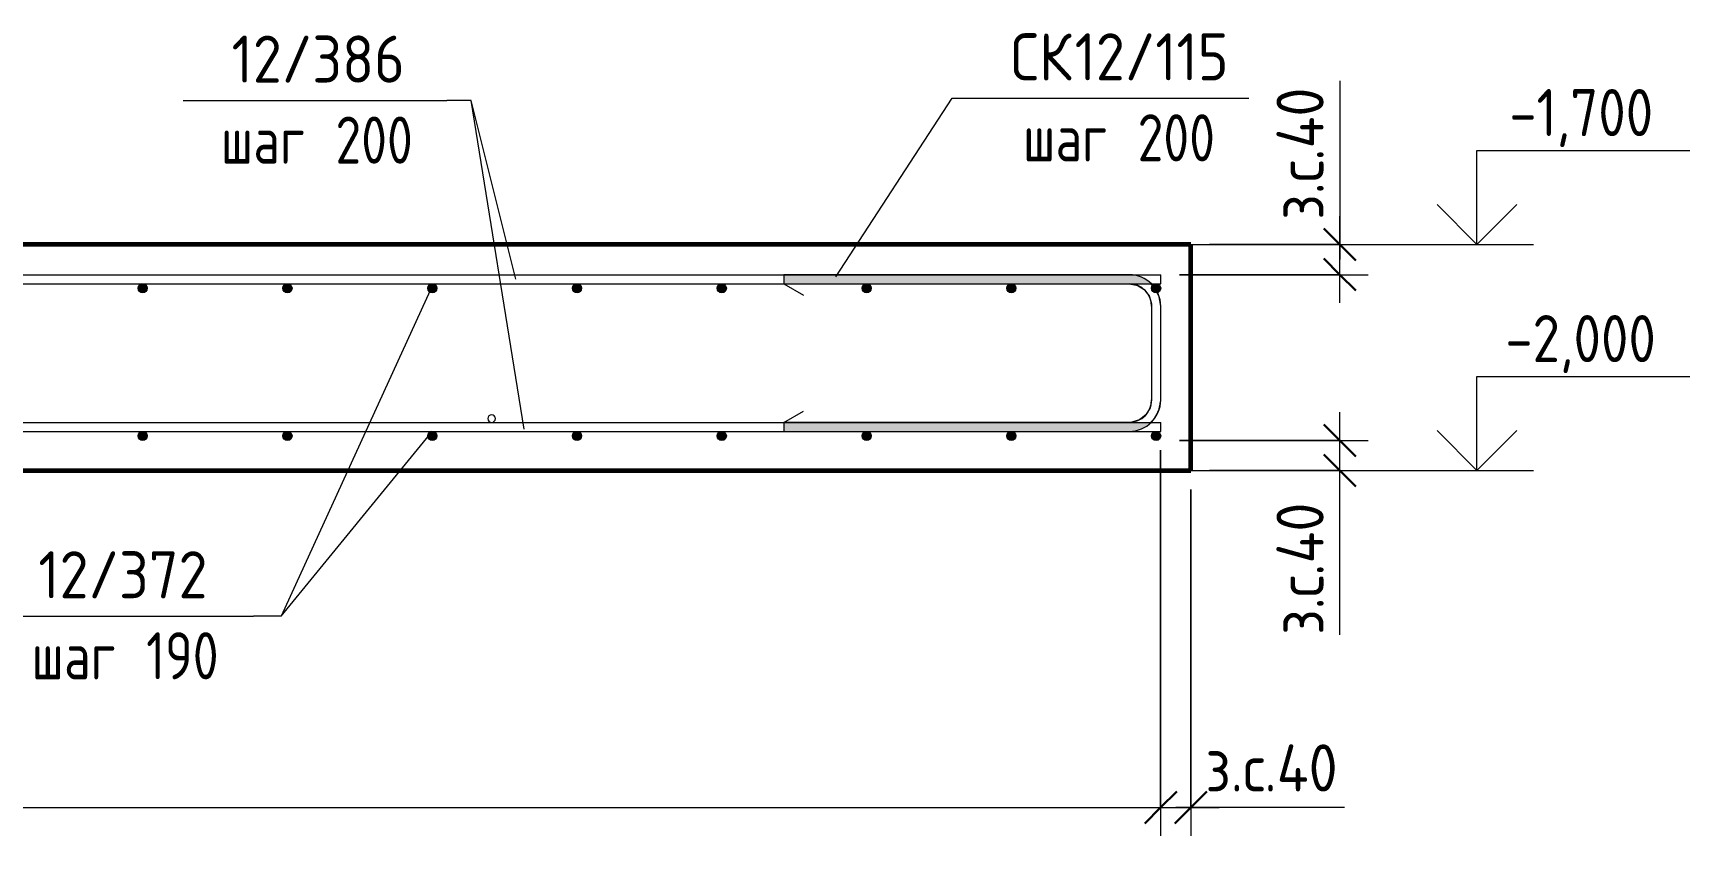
# Model space of a CAD drawing. Header units: millimetres. Extents: x 56549 to 83419, y -3049 to 32998.
# Drawn here: x 73057 to 75255, y -2485 to -1419 of the extents above; entities that cross this region are included whole.
import ezdxf

# ---------------------------------------------------------------- set-up
doc = ezdxf.new("R2010")
doc.units = ezdxf.units.MM
for name, color, linetype, lineweight in [('AA_Dim', 7, 'Continuous', 9), ('AA_Dim-25', 7, 'Continuous', 9), ('AA_Linii', 7, 'Continuous', 9), ('AA_Oformlenie', 7, 'Continuous', 9), ('AA_Vinoska', 7, 'Continuous', 9), ('AA_Visotnaya otmetka', 7, 'Continuous', 9), ('KR_Armatura', 7, 'Continuous', 20), ('KR_Armatura_Tonkie', 7, 'Continuous', 20), ('KR_Fundament', 7, 'Continuous', 20)]:
    doc.layers.add(name, color=color, linetype=linetype, lineweight=lineweight)
doc.styles.add('ISOCPEUR_5', font='isocpeur.TTF', dxfattribs={"width": 0.9, "height": 62.5})
doc.styles.add('ISOCPEUR_6', font='isocpeur.TTF', dxfattribs={"width": 0.8, "height": 62.5})
doc.styles.add('ISOCPEUR_7', font='isocpeur.TTF', dxfattribs={"width": 0.85, "height": 62.5})
doc.dimstyles.new('00_Точн_3_знака__прозр__2', dxfattribs={"dimscale": 304.8, "dimtxt": 62.672186, "dimasz": 0.139436, "dimexe": 0.123031, "dimexo": 0.082021, "dimgap": 0.008202, "dimtad": 1, "dimdec": 3, "dimrnd": 0.001, "dimdsep": 46, "dimtxsty": 'ISOCPEUR_5', "dimblk1": 'OBLIQUE', "dimblk2": 'OBLIQUE', "dimsah": 1, "dimcen": 0.09, "dimdle": 0.123031, "dimazin": 0, "dimtfac": 1, "dimtdec": 4, "dimtix": 1, "dimtmove": 1, "dimatfit": 3, "dimfxl": 1, "dimtvp": 1, "dimtolj": 1, "dimtzin": 0, "dimlwd": 18, "dimlwe": 18, "dimarcsym": 2})
doc.dimstyles.new('00_Точн_3_знака__прозр__3', dxfattribs={"dimscale": 304.8, "dimtxt": 62.672186, "dimasz": 0.139436, "dimexe": 0.123031, "dimexo": 0.082021, "dimgap": 0.008202, "dimtad": 1, "dimdec": 3, "dimrnd": 0.001, "dimdsep": 46, "dimtxsty": 'ISOCPEUR_5', "dimblk1": 'OBLIQUE', "dimblk2": 'OBLIQUE', "dimsah": 1, "dimcen": 0.09, "dimdle": 0.123031, "dimazin": 0, "dimtfac": 1, "dimtdec": 4, "dimtix": 1, "dimtmove": 0, "dimatfit": 3, "dimfxl": 1, "dimtvp": 1, "dimtolj": 1, "dimtzin": 0, "dimlwd": 18, "dimlwe": 18, "dimarcsym": 2})

# ---------------------------------------------------------------- blocks, each defined once
blk = doc.blocks.new('261_Лягушка _НесАрм_РабПлоск_ - 10 А240-3717175-Сечение 4')
at = {"layer": 'KR_Armatura_Tonkie'}
for start, end in [(90, 270), (270, 90)]:
    blk.add_arc((-28578, -1931), 5, start, end, dxfattribs=at)
blk = doc.blocks.new('350_Стержень П торец СК-СГ _НесАрм_РабПлоск_ - 350_Стержень П торец СК-СГ _НесАрм_РабПлоск_-3742660-Сечение 4')
at = {"layer": 'KR_Armatura_Tonkie'}
for p, q in [((-27732, -1740), (-28190, -1740)), ((-28190, -1752), (-27732, -1752)), ((-28190, -1752), (-28164, -1767)), ((-27732, -1752), (-27722.5, -1753.7)), ((-27720, -1754.8), (-27713.8, -1758.5)), ((-27711.6, -1760.1), (-27705.7, -1767.7)), ((-27705, -1769.5), (-27702.7, -1777)), ((-27702, -1782), (-27702, -1906)), ((-27690, -1906), (-27690, -1782)), ((-27702, -1906), (-27703.7, -1915.5)), ((-28190, -1936), (-28164, -1921)), ((-27719.5, -1933), (-27727, -1935.3)), ((-27710.1, -1926.4), (-27717.7, -1932.3)), ((-27704.8, -1918), (-27708.7, -1924.5)), ((-27732, -1936), (-28190, -1936)), ((-28190, -1948), (-27732, -1948))]:
    blk.add_line(p, q, dxfattribs=at)
at = {"layer": 'KR_Armatura_Tonkie', "flags": 128}
for points in [[(-27696.9, -1759.3), (-27697.7, -1757.8), (-27699.7, -1755.7)], [(-27691.8, -1770.2), (-27692, -1769.3), (-27693.3, -1766.6)], [(-27690.6, -1910.4), (-27690, -1907.5), (-27690, -1906)], [(-27700.3, -1933.1), (-27698.6, -1931.4), (-27697.5, -1929.4)], [(-27693.9, -1922.7), (-27692.5, -1920.1), (-27692.2, -1918.6)]]:
    blk.add_lwpolyline(points, dxfattribs=at)
blk = doc.blocks.new('350_Стержень П торец СК-СГ _НесАрм_РабПлоск_ - 350_Стержень П торец СК-СГ _НесАрм_РабПлоск_-V7-Сечение 4')
at = {"layer": 'KR_Armatura_Tonkie'}
for p, q in [((-27732, -1740), (-28190, -1740)), ((-28190, -1752), (-27732, -1752)), ((-28190, -1752), (-28164, -1767)), ((-27702, -1782), (-27702, -1906)), ((-27690, -1906), (-27690, -1782)), ((-28190, -1936), (-28164, -1921)), ((-27732, -1936), (-28190, -1936)), ((-28190, -1948), (-27732, -1948))]:
    blk.add_line(p, q, dxfattribs=at)
at = {"layer": 'KR_Armatura_Tonkie', "flags": 128}
for points in [[(-27732, -1752), (-27721.3, -1754), (-27712.1, -1759.6), (-27705.4, -1768.1), (-27702.2, -1778.5), (-27702, -1782)], [(-27690, -1782), (-27692, -1769.3), (-27697.7, -1757.8), (-27703.3, -1752)], [(-27702, -1906), (-27704, -1916.7), (-27709.6, -1925.9), (-27718.1, -1932.6), (-27728.5, -1935.8), (-27732, -1936)], [(-27703.3, -1936), (-27698.6, -1931.4), (-27692.5, -1920.1), (-27690, -1907.5), (-27690, -1906)]]:
    blk.add_lwpolyline(points, dxfattribs=at)
blk = doc.blocks.new('042_М_Арматуры - Диам длина поз _ Шаг-2260295-Сечение 4')
at = {"layer": 'AA_Vinoska'}
blk.add_line((-31828.8, -805.2), (-31478.8, -805.2), dxfattribs=at)
blk = doc.blocks.new('DIMBLOCK59-Сечение 4')
at = {"layer": 'AA_Dim-25', "lineweight": 18}
for p, q in [((74790.7, -2037.5), (74790.7, -1922.5)), ((74578, -1960), (74828.2, -1960)), ((74790.7, -1960), (74578, -1960)), ((74618, -2000), (74828.2, -2000)), ((74790.7, -2000), (74618, -2000)), ((74790.7, -2008.5), (74790.7, -1980)), ((74790.7, -2218), (74790.7, -2008.5))]:
    blk.add_line(p, q, dxfattribs=at)
at = {"layer": 'AA_Dim-25', "lineweight": 30}
for p, q in [((74790.7, -1960), (74769.4, -1938.7)), ((74790.7, -2000), (74769.4, -1978.7)), ((74790.7, -1960), (74811.9, -1981.2)), ((74790.7, -2000), (74811.9, -2021.2))]:
    blk.add_line(p, q, dxfattribs=at)
at = {"layer": 'AA_Dim-25', "color": 0, "lineweight": 18, "insert": (74706.8, -2218), "char_height": 62.5, "width": 221.363, "attachment_point": 1, "rotation": 90, "line_spacing_factor": 1.135194, "style": 'ISOCPEUR_5'}
blk.add_mtext('з.с.40', dxfattribs=at)
blk = doc.blocks.new('_Oblique')
at = {"color": 0, "linetype": 'ByBlock', "lineweight": -2}
blk.add_line((-0.5, -0.5), (0.5, 0.5), dxfattribs=at)
blk = doc.blocks.new('DIMBLOCK60-Сечение 4')
at = {"layer": 'AA_Dim-25', "lineweight": 18}
for p, q in [((74790.7, -1482.6), (74790.7, -1692.1)), ((74790.7, -1777.5), (74790.7, -1662.5)), ((74790.7, -1692.1), (74790.7, -1720)), ((74618, -1700), (74828.2, -1700)), ((74790.7, -1700), (74618, -1700)), ((74578, -1740), (74828.2, -1740)), ((74790.7, -1740), (74578, -1740))]:
    blk.add_line(p, q, dxfattribs=at)
at = {"layer": 'AA_Dim-25', "lineweight": 30}
for p, q in [((74790.7, -1700), (74769.4, -1678.7)), ((74790.7, -1700), (74811.9, -1721.2)), ((74790.7, -1740), (74769.4, -1718.7)), ((74790.7, -1740), (74811.9, -1761.2))]:
    blk.add_line(p, q, dxfattribs=at)
at = {"layer": 'AA_Dim-25', "color": 0, "lineweight": 18, "insert": (74706.8, -1667.1), "char_height": 62.5, "width": 221.363, "attachment_point": 1, "rotation": 90, "line_spacing_factor": 1.135194, "style": 'ISOCPEUR_5'}
blk.add_mtext('з.с.40', dxfattribs=at)
blk = doc.blocks.new('DIMBLOCK65-Сечение 4')
at = {"layer": 'AA_Dim-25', "lineweight": 18}
for p, q in [((74553, -1973), (74553, -2484.9)), ((74553, -2447.4), (74553, -1973)), ((71098, -2442.3), (71098, -2484.9)), ((71098, -2447.4), (71098, -2442.3)), ((71098, -2447.4), (74553, -2447.4))]:
    blk.add_line(p, q, dxfattribs=at)
at = {"layer": 'AA_Dim-25', "lineweight": 30}
for p, q in [((71098, -2447.4), (71119.3, -2426.1)), ((74553, -2447.4), (74574.3, -2426.1)), ((71098, -2447.4), (71076.8, -2468.6)), ((74553, -2447.4), (74531.8, -2468.6))]:
    blk.add_line(p, q, dxfattribs=at)
at = {"layer": 'AA_Dim-25', "color": 0, "lineweight": 18, "insert": (72745.1, -2363.4), "char_height": 62.5, "width": 192.983, "attachment_point": 1, "line_spacing_factor": 1.135194, "style": 'ISOCPEUR_5'}
blk.add_mtext('3455', dxfattribs=at)
blk = doc.blocks.new('DIMBLOCK66-Сечение 4')
at = {"layer": 'AA_Dim-25', "lineweight": 18}
for p, q in [((74553, -1973), (74553, -2484.9)), ((74553, -2447.4), (74553, -1973)), ((74593, -2025), (74593, -2484.9)), ((74593, -2447.4), (74593, -2025)), ((74553, -2447.4), (74630.5, -2447.4)), ((74587.4, -2447.4), (74573, -2447.4)), ((74796.8, -2447.4), (74587.4, -2447.4))]:
    blk.add_line(p, q, dxfattribs=at)
at = {"layer": 'AA_Dim-25', "lineweight": 30}
for p, q in [((74553, -2447.4), (74574.3, -2426.1)), ((74593, -2447.4), (74614.3, -2426.1)), ((74553, -2447.4), (74531.8, -2468.6)), ((74593, -2447.4), (74571.8, -2468.6))]:
    blk.add_line(p, q, dxfattribs=at)
at = {"layer": 'AA_Dim-25', "color": 0, "lineweight": 18, "insert": (74612.4, -2363.4), "char_height": 62.5, "width": 221.363, "attachment_point": 1, "line_spacing_factor": 1.135194, "style": 'ISOCPEUR_5'}
blk.add_mtext('з.с.40', dxfattribs=at)
blk = doc.blocks.new('Высотные отметки - Стрелка вверх-400292-Сечение 4')
at = {"layer": 'AA_Vinoska'}
for p, q in [((-27270.2, -1575), (-26987.7, -1575)), ((-27270.2, -1700), (-27270.2, -1575)), ((-27270.2, -1700), (-27323.2, -1647)), ((-27270.2, -1700), (-27217.1, -1647)), ((-27345.2, -1700), (-27195.2, -1700))]:
    blk.add_line(p, q, dxfattribs=at)

msp = doc.modelspace()

# ---------------------------------------------------------------- hatches: boundary and pattern name
at = {"layer": 'AA_Oformlenie'}
h = msp.add_hatch(color=250, dxfattribs=at)
h.paths.add_polyline_path([(74053.0356, -1948), (74513.0063, -1947.7956), (74522.4227, -1946.4973), (74532.3791, -1942.3257), (74541.0825, -1935.5262), (74547.7183, -1926.5964), (74551.6851, -1916.6757), (74551.4589, -1917.2219), (74547.245, -1927.2132), (74540.3411, -1936), (74053.0356, -1936.2044), (74053.0356, -1947.7956)])
h.paths.add_polyline_path([(74553.0356, -1782), (74552.8311, -1780.2508), (74551.4095, -1770.4973), (74547.3049, -1760.7325), (74540.1931, -1751.7848), (74531.846, -1745.4814), (74521.8145, -1741.3932), (74511.0356, -1740), (74053.0356, -1740.2044), (74053.0356, -1752), (74540.6591, -1752.244), (74540.7915, -1752.3764), (74547.4349, -1761.0635), (74551.6111, -1771.1804), (74553.0246, -1781.9169)])
at = {"layer": 'KR_Armatura'}
h = msp.add_hatch(color=256, dxfattribs=at)
edge = h.paths.add_edge_path()
edge.add_arc((73201.9856, -1758), 6, 0, 360)
for points in [[(73198.9856, -1763.1962), (73204.9856, -1763.1962), (73207.9856, -1758), (73204.9856, -1752.8038), (73198.9856, -1752.8038), (73195.9856, -1758)], [(73391.1356, -1763.1962), (73397.1356, -1763.1962), (73400.1356, -1758), (73397.1356, -1752.8038), (73391.1356, -1752.8038), (73388.1356, -1758)], [(73583.2856, -1763.1962), (73589.2856, -1763.1962), (73592.2856, -1758), (73589.2856, -1752.8038), (73583.2856, -1752.8038), (73580.2856, -1758)], [(73775.4356, -1763.1962), (73781.4356, -1763.1962), (73784.4356, -1758), (73781.4356, -1752.8038), (73775.4356, -1752.8038), (73772.4356, -1758)], [(73967.5856, -1763.1962), (73973.5856, -1763.1962), (73976.5856, -1758), (73973.5856, -1752.8038), (73967.5856, -1752.8038), (73964.5856, -1758)], [(74162.9389, -1763.1962), (74165.7356, -1763.1962), (74168.7356, -1758), (74165.7356, -1752.8038), (74159.7356, -1752.8038), (74156.7356, -1758), (74159.7356, -1763.1962)], [(74357.8856, -1763.1962), (74360.8856, -1758), (74357.8856, -1752.8038), (74351.8856, -1752.8038), (74348.8856, -1758), (74351.8856, -1763.1962)], [(74546.7147, -1763.1962), (74550.0356, -1763.1962), (74553.0356, -1758), (74550.0356, -1752.8038), (74544.0356, -1752.8038), (74541.0356, -1758), (74544.0356, -1763.1962)], [(73204.9856, -1959.1962), (73207.9856, -1954), (73204.9856, -1948.8038), (73198.9856, -1948.8038), (73195.9856, -1954), (73198.9856, -1959.1962)], [(73397.1356, -1959.1962), (73400.1356, -1954), (73397.1356, -1948.8038), (73391.1356, -1948.8038), (73388.1356, -1954), (73391.1356, -1959.1962)], [(73589.2856, -1959.1962), (73592.2856, -1954), (73589.2856, -1948.8038), (73583.2856, -1948.8038), (73580.2856, -1954), (73583.2856, -1959.1962)], [(73781.4356, -1959.1962), (73784.4356, -1954), (73781.4356, -1948.8038), (73775.4356, -1948.8038), (73772.4356, -1954), (73775.4356, -1959.1962)], [(73973.5856, -1959.1962), (73976.5856, -1954), (73973.5856, -1948.8038), (73967.5856, -1948.8038), (73964.5856, -1954), (73967.5856, -1959.1962)], [(74165.7356, -1959.1962), (74168.7356, -1954), (74165.7356, -1948.8038), (74159.7356, -1948.8038), (74156.7356, -1954), (74159.7356, -1959.1962)], [(74357.8856, -1959.1962), (74360.8856, -1954), (74357.8856, -1948.8038), (74351.8856, -1948.8038), (74348.8856, -1954), (74351.8856, -1959.1962)], [(74550.0356, -1959.1962), (74553.0356, -1954), (74550.0356, -1948.8038), (74544.0356, -1948.8038), (74541.0356, -1954), (74544.0356, -1959.1962)]]:
    msp.add_hatch(color=256, dxfattribs=at).paths.add_polyline_path(points)
h = msp.add_hatch(color=256, dxfattribs=at)
edge = h.paths.add_edge_path()
edge.add_arc((73394.1356, -1758), 6, 0, 360)
h = msp.add_hatch(color=256, dxfattribs=at)
edge = h.paths.add_edge_path()
edge.add_arc((73586.2856, -1758), 6, 0, 360)
h = msp.add_hatch(color=256, dxfattribs=at)
edge = h.paths.add_edge_path()
edge.add_arc((73778.4356, -1758), 6, 0, 360)
h = msp.add_hatch(color=256, dxfattribs=at)
edge = h.paths.add_edge_path()
edge.add_arc((73970.5856, -1758), 6, 0, 360)
h = msp.add_hatch(color=256, dxfattribs=at)
edge = h.paths.add_edge_path()
edge.add_arc((74162.7356, -1758), 6, 0, 360)
h = msp.add_hatch(color=256, dxfattribs=at)
edge = h.paths.add_edge_path()
edge.add_arc((74354.8856, -1758), 6, 0, 360)
h = msp.add_hatch(color=256, dxfattribs=at)
edge = h.paths.add_edge_path()
edge.add_arc((74547.0356, -1758), 6, 0, 360)
h = msp.add_hatch(color=256, dxfattribs=at)
edge = h.paths.add_edge_path()
edge.add_arc((73201.9856, -1954), 6, 0, 360)
h = msp.add_hatch(color=256, dxfattribs=at)
edge = h.paths.add_edge_path()
edge.add_arc((73394.1356, -1954), 6, 0, 360)
h = msp.add_hatch(color=256, dxfattribs=at)
edge = h.paths.add_edge_path()
edge.add_arc((73586.2856, -1954), 6, 0, 360)
h = msp.add_hatch(color=256, dxfattribs=at)
edge = h.paths.add_edge_path()
edge.add_arc((73778.4356, -1954), 6, 0, 360)
h = msp.add_hatch(color=256, dxfattribs=at)
edge = h.paths.add_edge_path()
edge.add_arc((73970.5856, -1954), 6, 0, 360)
h = msp.add_hatch(color=256, dxfattribs=at)
edge = h.paths.add_edge_path()
edge.add_arc((74162.7356, -1954), 6, 0, 360)
h = msp.add_hatch(color=256, dxfattribs=at)
edge = h.paths.add_edge_path()
edge.add_arc((74354.8856, -1954), 6, 0, 360)
h = msp.add_hatch(color=256, dxfattribs=at)
edge = h.paths.add_edge_path()
edge.add_arc((74547.0356, -1954), 6, 0, 360)

# ---------------------------------------------------------------- linework, layer by layer
at = {"layer": 'AA_Linii'}
for p, q in [((74053.0356, -1740), (74053.0356, -1752)), ((74511.2319, -1740), (74053.0356, -1740)), ((74053.0356, -1752), (74511.0356, -1752)), ((74541.0356, -1782), (74541.0356, -1906)), ((74553.0356, -1906.4178), (74553.0356, -1781.8037)), ((74511.0356, -1936), (74053.0356, -1936)), ((74053.0356, -1936), (74053.0356, -1948)), ((74053.0356, -1948), (74511.4534, -1948))]:
    msp.add_line(p, q, dxfattribs=at)
for centre, radius, start, end in [((74511.0356, -1782), 30, 0, 90), ((74511.2319, -1781.8037), 41.8037, 0, 90), ((74511.0356, -1906), 30, 270, 360), ((74511.4534, -1906.4178), 41.5822, 270, 360)]:
    msp.add_arc(centre, radius, start, end, dxfattribs=at)
at = {"layer": 'AA_Vinoska'}
for p, q in [((73637.8449, -1508.8885), (73605.5355, -1508.8885)), ((73638.0376, -1508.8885), (73605.5355, -1508.8885)), ((73708.2757, -1945.0312), (73637.8449, -1508.8885)), ((73697.3061, -1745.9625), (73638.0376, -1508.8885)), ((74121.8426, -1742.9313), (74276.1959, -1505.8573)), ((74276.1959, -1505.8573), (74320.1693, -1505.8573)), ((73583.6492, -1761.0312), (73385.5369, -2193.3441)), ((73586.0914, -1947.7414), (73385.3433, -2193.3441)), ((73385.5369, -2193.3441), (73349.0174, -2193.3441)), ((73385.3433, -2193.3441), (73349.0174, -2193.3441))]:
    msp.add_line(p, q, dxfattribs=at)
at = {"layer": 'AA_Visotnaya otmetka'}
for p, q in [((74514.7551, -1700), (74852.4893, -1700)), ((74852.4893, -1700), (74972.8698, -1700)), ((74494.6917, -2000), (74899.3039, -2000)), ((74899.3039, -2000), (74972.8698, -2000))]:
    msp.add_line(p, q, dxfattribs=at)
at = {"layer": 'KR_Armatura'}
for p, q in [((73198.9856, -1752.8038), (73195.9856, -1758)), ((73195.9856, -1758), (73198.9856, -1763.1962)), ((73204.9856, -1752.8038), (73198.9856, -1752.8038)), ((73207.9856, -1758), (73204.9856, -1752.8038)), ((73204.9856, -1763.1962), (73207.9856, -1758)), ((73391.1356, -1752.8038), (73388.1356, -1758)), ((73388.1356, -1758), (73391.1356, -1763.1962)), ((73397.1356, -1752.8038), (73391.1356, -1752.8038)), ((73400.1356, -1758), (73397.1356, -1752.8038)), ((73397.1356, -1763.1962), (73400.1356, -1758)), ((73583.2856, -1752.8038), (73580.2856, -1758)), ((73580.2856, -1758), (73583.2856, -1763.1962)), ((73589.2856, -1752.8038), (73583.2856, -1752.8038)), ((73592.2856, -1758), (73589.2856, -1752.8038)), ((73589.2856, -1763.1962), (73592.2856, -1758)), ((73775.4356, -1752.8038), (73772.4356, -1758)), ((73772.4356, -1758), (73775.4356, -1763.1962)), ((73781.4356, -1752.8038), (73775.4356, -1752.8038)), ((73784.4356, -1758), (73781.4356, -1752.8038)), ((73781.4356, -1763.1962), (73784.4356, -1758)), ((73967.5856, -1752.8038), (73964.5856, -1758)), ((73964.5856, -1758), (73967.5856, -1763.1962)), ((73973.5856, -1752.8038), (73967.5856, -1752.8038)), ((73976.5856, -1758), (73973.5856, -1752.8038)), ((73973.5856, -1763.1962), (73976.5856, -1758)), ((74159.7356, -1752.8038), (74156.7356, -1758)), ((74156.7356, -1758), (74159.7356, -1763.1962)), ((74165.7356, -1752.8038), (74159.7356, -1752.8038)), ((74168.7356, -1758), (74165.7356, -1752.8038)), ((74165.7356, -1763.1962), (74168.7356, -1758)), ((74351.8856, -1752.8038), (74348.8856, -1758)), ((74348.8856, -1758), (74351.8856, -1763.1962)), ((74357.8856, -1752.8038), (74351.8856, -1752.8038)), ((74360.8856, -1758), (74357.8856, -1752.8038)), ((74357.8856, -1763.1962), (74360.8856, -1758)), ((74544.0356, -1752.8038), (74541.0356, -1758)), ((74541.0356, -1758), (74544.0356, -1763.1962)), ((74550.0356, -1752.8038), (74544.0356, -1752.8038)), ((74553.0356, -1758), (74550.0356, -1752.8038)), ((74550.0356, -1763.1962), (74553.0356, -1758)), ((73198.9856, -1763.1962), (73204.9856, -1763.1962)), ((73391.1356, -1763.1962), (73397.1356, -1763.1962)), ((73583.2856, -1763.1962), (73589.2856, -1763.1962)), ((73775.4356, -1763.1962), (73781.4356, -1763.1962)), ((73967.5856, -1763.1962), (73973.5856, -1763.1962)), ((74159.7356, -1763.1962), (74162.9389, -1763.1962)), ((74162.9389, -1763.1962), (74165.7356, -1763.1962)), ((74351.8856, -1763.1962), (74357.8856, -1763.1962)), ((74544.0356, -1763.1962), (74546.7147, -1763.1962)), ((74546.7147, -1763.1962), (74550.0356, -1763.1962)), ((73198.9856, -1948.8038), (73195.9856, -1954)), ((73195.9856, -1954), (73198.9856, -1959.1962)), ((73204.9856, -1948.8038), (73198.9856, -1948.8038)), ((73207.9856, -1954), (73204.9856, -1948.8038)), ((73204.9856, -1959.1962), (73207.9856, -1954)), ((73391.1356, -1948.8038), (73388.1356, -1954)), ((73388.1356, -1954), (73391.1356, -1959.1962)), ((73397.1356, -1948.8038), (73391.1356, -1948.8038)), ((73400.1356, -1954), (73397.1356, -1948.8038)), ((73397.1356, -1959.1962), (73400.1356, -1954)), ((73583.2856, -1948.8038), (73580.2856, -1954)), ((73580.2856, -1954), (73583.2856, -1959.1962)), ((73589.2856, -1948.8038), (73583.2856, -1948.8038)), ((73592.2856, -1954), (73589.2856, -1948.8038)), ((73589.2856, -1959.1962), (73592.2856, -1954)), ((73775.4356, -1948.8038), (73772.4356, -1954)), ((73772.4356, -1954), (73775.4356, -1959.1962)), ((73781.4356, -1948.8038), (73775.4356, -1948.8038)), ((73784.4356, -1954), (73781.4356, -1948.8038)), ((73781.4356, -1959.1962), (73784.4356, -1954)), ((73967.5856, -1948.8038), (73964.5856, -1954)), ((73964.5856, -1954), (73967.5856, -1959.1962)), ((73973.5856, -1948.8038), (73967.5856, -1948.8038)), ((73976.5856, -1954), (73973.5856, -1948.8038)), ((73973.5856, -1959.1962), (73976.5856, -1954)), ((74159.7356, -1948.8038), (74156.7356, -1954)), ((74156.7356, -1954), (74159.7356, -1959.1962)), ((74165.7356, -1948.8038), (74159.7356, -1948.8038)), ((74168.7356, -1954), (74165.7356, -1948.8038)), ((74165.7356, -1959.1962), (74168.7356, -1954)), ((74351.8856, -1948.8038), (74348.8856, -1954)), ((74348.8856, -1954), (74351.8856, -1959.1962)), ((74357.8856, -1948.8038), (74351.8856, -1948.8038)), ((74360.8856, -1954), (74357.8856, -1948.8038)), ((74357.8856, -1959.1962), (74360.8856, -1954)), ((74544.0356, -1948.8038), (74541.0356, -1954)), ((74541.0356, -1954), (74544.0356, -1959.1962)), ((74550.0356, -1948.8038), (74544.0356, -1948.8038)), ((74553.0356, -1954), (74550.0356, -1948.8038)), ((74550.0356, -1959.1962), (74553.0356, -1954)), ((73198.9856, -1959.1962), (73204.9856, -1959.1962)), ((73391.1356, -1959.1962), (73397.1356, -1959.1962)), ((73583.2856, -1959.1962), (73589.2856, -1959.1962)), ((73775.4356, -1959.1962), (73781.4356, -1959.1962)), ((73967.5856, -1959.1962), (73973.5856, -1959.1962)), ((74159.7356, -1959.1962), (74165.7356, -1959.1962)), ((74351.8856, -1959.1962), (74357.8856, -1959.1962)), ((74544.0356, -1959.1962), (74550.0356, -1959.1962))]:
    msp.add_line(p, q, dxfattribs=at)
for centre in [(73201.9856, -1758), (73394.1356, -1758), (73586.2856, -1758), (73778.4356, -1758), (73970.5856, -1758), (74162.7356, -1758), (74354.8856, -1758), (74547.0356, -1758), (73201.9856, -1954), (73394.1356, -1954), (73586.2856, -1954), (73778.4356, -1954), (73970.5856, -1954), (74162.7356, -1954), (74354.8856, -1954), (74547.0356, -1954)]:
    msp.add_circle(centre, 6, dxfattribs=at)
at = {"layer": 'KR_Armatura_Tonkie'}
for p, q in [((70698.0356, -1740), (74553.0356, -1740)), ((70698.0356, -1752), (74553.0356, -1752)), ((74553.0356, -1752), (74553.0356, -1740)), ((70698.0356, -1936), (74553.0356, -1936)), ((70698.0356, -1948), (74553.0356, -1948)), ((74553.0356, -1948), (74553.0356, -1936))]:
    msp.add_line(p, q, dxfattribs=at)
at = {"layer": 'KR_Fundament', "lineweight": 60}
for p, q in [((74593.0356, -1700), (72563.0356, -1700)), ((74593.0356, -2000), (74593.0356, -1700)), ((70658.0356, -2000), (74593.0356, -2000))]:
    msp.add_line(p, q, dxfattribs=at)

# ---------------------------------------------------------------- block references
at = {"layer": 'AA_Vinoska'}
for name, p in [('042_М_Арматуры - Диам длина поз _ Шаг-2260295-Сечение 4', (105084.2909, -703.6752)), ('042_М_Арматуры - Диам длина поз _ Шаг-2260295-Сечение 4', (106148.9247, -700.644)), ('Высотные отметки - Стрелка вверх-400292-Сечение 4', (102243.0356, 0)), ('042_М_Арматуры - Диам длина поз _ Шаг-2260295-Сечение 4', (104827.7728, -1388.1307))]:
    msp.add_blockref(name, p, dxfattribs=at)
at = {"layer": 'AA_Visotnaya otmetka'}
msp.add_blockref('Высотные отметки - Стрелка вверх-400292-Сечение 4', (102243.0356, -300), dxfattribs=at)
at = {"layer": 'KR_Armatura_Tonkie'}
for name in ['350_Стержень П торец СК-СГ _НесАрм_РабПлоск_ - 350_Стержень П торец СК-СГ _НесАрм_РабПлоск_-3742660-Сечение 4', '350_Стержень П торец СК-СГ _НесАрм_РабПлоск_ - 350_Стержень П торец СК-СГ _НесАрм_РабПлоск_-3742660-Сечение 4', '350_Стержень П торец СК-СГ _НесАрм_РабПлоск_ - 350_Стержень П торец СК-СГ _НесАрм_РабПлоск_-V7-Сечение 4', '261_Лягушка _НесАрм_РабПлоск_ - 10 А240-3717175-Сечение 4']:
    msp.add_blockref(name, (102243.0356, 0), dxfattribs=at)

# ---------------------------------------------------------------- texts
at = {"layer": 'AA_Vinoska', "char_height": 62.5, "attachment_point": 1}
for s, insert, width, style in [('12/386', (73319.964, -1422.6323), 277.784719, 'ISOCPEUR_5'), ('СК', (74353.9978, -1419.6011), 102.816422, 'ISOCPEUR_5'), ('12/115', (74438.8298, -1419.6011), 248.923969, 'ISOCPEUR_5'), (' 200', (73425.962, -1530.1086), 166.751, 'ISOCPEUR_6'), (' 200', (74490.5957, -1527.0774), 166.751, 'ISOCPEUR_6'), ('шаг', (73305.5765, -1530.1086), 145.907125, 'ISOCPEUR_6'), ('шаг', (74370.2103, -1527.0774), 145.907125, 'ISOCPEUR_6'), ('12/372', (73063.4459, -2107.0879), 277.784719, 'ISOCPEUR_5'), (' 190', (73174.7438, -2214.5642), 153.924, 'ISOCPEUR_6'), ('шаг', (73054.3584, -2214.5642), 145.907125, 'ISOCPEUR_6')]:
    msp.add_mtext(s, dxfattribs=dict(at, insert=insert, width=width, style=style))
at = {"layer": 'AA_Visotnaya otmetka', "char_height": 62.5, "attachment_point": 1, "line_spacing_factor": 1.135194, "style": 'ISOCPEUR_7'}
for s, insert, width in [('-1,700', (75015.7386, -1493.5801), 227.11473), ('-2,000', (75010.4117, -1793.5801), 239.899334)]:
    msp.add_mtext(s, dxfattribs=dict(at, insert=insert, width=width))

# ---------------------------------------------------------------- dimensions: what is measured, and where the dimension line sits
at = {"layer": 'AA_Dim', "lineweight": 18}
for base, p1, p2, picture, middle in [((74790.6786, -1700), (74553.0356, -1740), (74593.0356, -1700), 'DIMBLOCK60-Сечение 4', (74748.4254, -1556.376)), ((74790.6786, -1960), (74593.0356, -2000), (74553.0356, -1960), 'DIMBLOCK59-Сечение 4', (74748.4254, -2107.3124))]:
    dim = msp.add_linear_dim(base=base, p1=p1, p2=p2, angle=90, dimstyle='00_Точн_3_знака__прозр__2', override={"dimpost": 'з.с.<>', "dimfxl": 56.568542}, dxfattribs=at)
    dim.commit()
    dim.dimension.update_dxf_attribs({"geometry": picture, "text_midpoint": middle, "dimtype": 160, "text_rotation": 90})
dim = msp.add_linear_dim(base=(74553.0356, -2447.3627), p1=(71098.0356, -2417.3107), p2=(74553.0356, -1948), dimstyle='00_Точн_3_знака__прозр__3', override={"dimpost": '<>', "dimfxl": 3486.728768}, dxfattribs=at)
dim.commit()
dim.dimension.update_dxf_attribs({"geometry": 'DIMBLOCK65-Сечение 4', "text_midpoint": (72825.5356, -2413.6127)})
dim = msp.add_linear_dim(base=(74593.0356, -2447.3627), p1=(74553.0356, -1948), p2=(74593.0356, -2000), dimstyle='00_Точн_3_знака__прозр__2', override={"dimpost": 'з.с.<>', "dimfxl": 65.604878}, dxfattribs=at)
dim.commit()
dim.dimension.update_dxf_attribs({"geometry": 'DIMBLOCK66-Сечение 4', "text_midpoint": (74723.0598, -2405.1095), "dimtype": 160})

doc.saveas('drawing.dxf')
